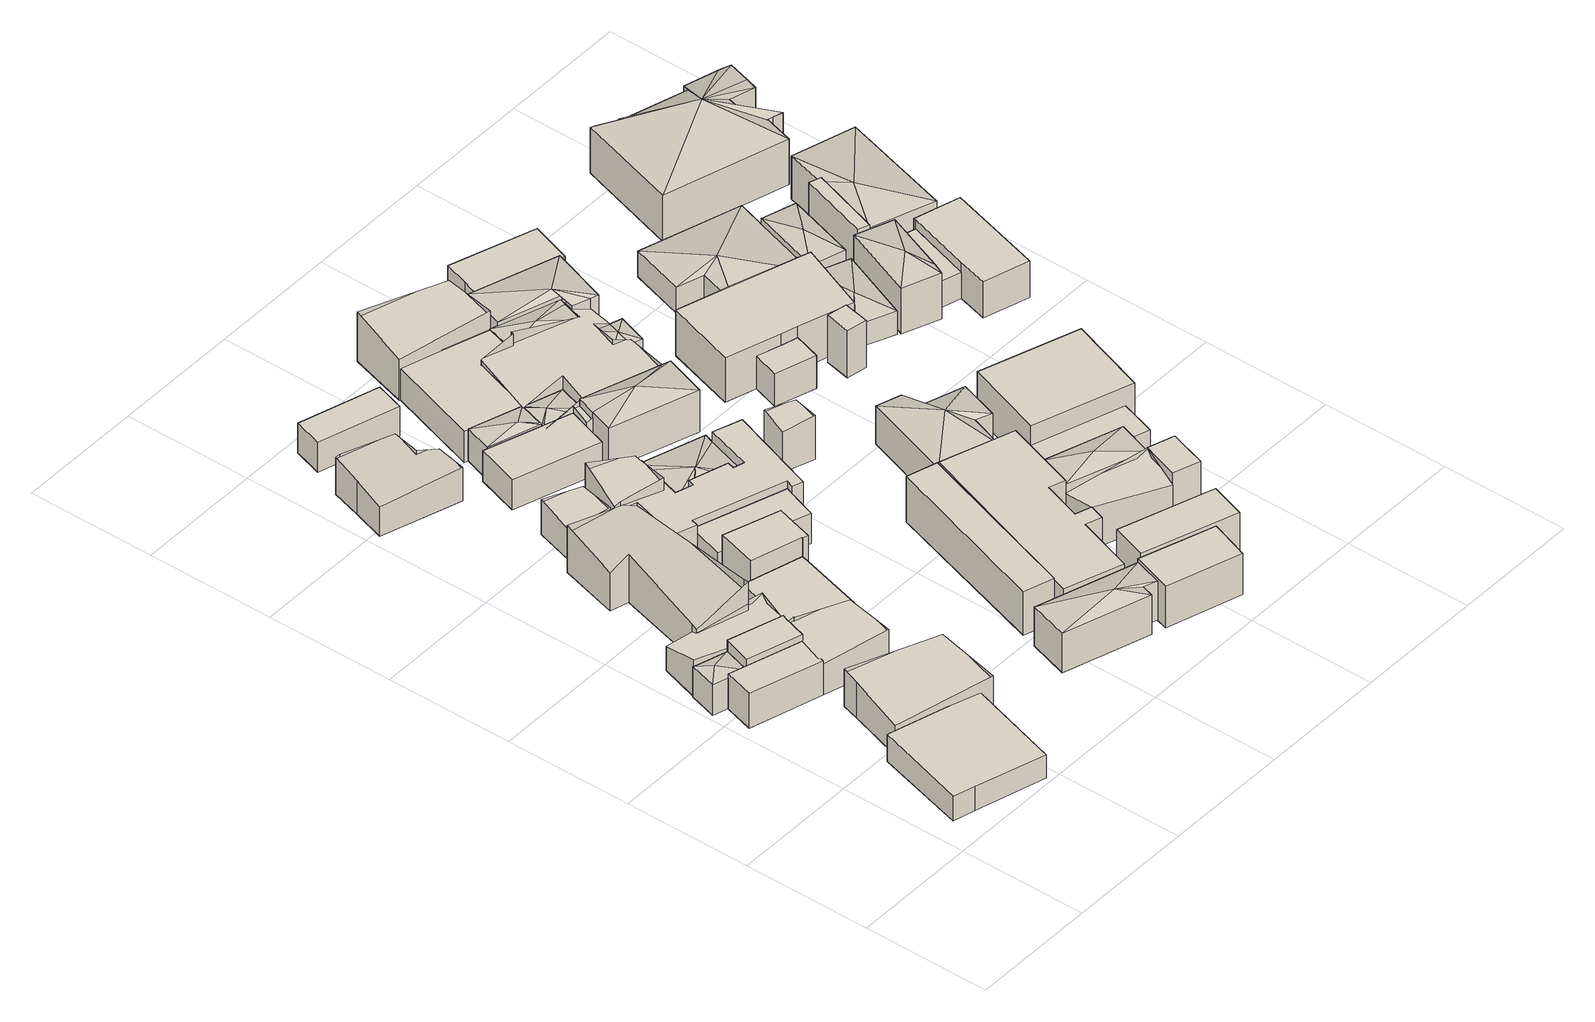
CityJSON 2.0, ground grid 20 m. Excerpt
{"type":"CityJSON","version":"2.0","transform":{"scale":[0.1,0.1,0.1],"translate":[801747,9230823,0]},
"CityObjects":{
"building1":{"type":"Building","attributes":{"Building Type":"Residential","Roof Shape":"shed","Roof Material":"Metal Sheet","Roof Material Code":5,"Roof Direction":"northwest","Building Height":4.04,"Roof Slope":16.9,"Footprint Area":221.61,"Solar PV Capacity Low":27.75,"Solar PV Capacity High":36.44,"Solar Annual Energy Low":40011,"Solar Annual Energy High":52731,"Suitable PV Area":165.66},"geometry":[{"type":"MultiSurface","lod":"2.2","boundaries":[[[0,1,2,3,4,5]],[[5,4,6,7]],[[4,3,8,6]],[[3,2,9,8]],[[2,1,10,9]],[[1,0,11,10]],[[0,5,7,11]],[[7,6,8,9,10,11]]]}]},
"building2":{"type":"Building","attributes":{"Building Type":"Residential","Roof Shape":"hip","Roof Material":"Concrete Glazed Tile","Roof Material Code":1,"Roof Direction":"northwest","Building Height":5.18,"Roof Slope":21.6,"Footprint Area":24.91,"Solar PV Capacity Low":3.12,"Solar PV Capacity High":4.1,"Solar Annual Energy Low":4497,"Solar Annual Energy High":5926,"Suitable PV Area":18.62},"geometry":[{"type":"MultiSurface","lod":"2.2","boundaries":[[[12,13,14,15,16]],[[16,15,17,18]],[[15,14,19,17]],[[14,13,20,19]],[[13,12,21,20]],[[12,16,18,21]],[[18,17,22]],[[17,19,22]],[[19,20,22]],[[20,21,22]],[[21,18,22]]]}]},
"building3":{"type":"Building","attributes":{"Building Type":"Residential","Roof Shape":"shed","Roof Material":"Concrete Glazed Tile","Roof Material Code":1,"Roof Direction":"northwest","Building Height":5.84,"Roof Slope":12.1,"Footprint Area":56.69,"Solar PV Capacity Low":7.1,"Solar PV Capacity High":9.32,"Solar Annual Energy Low":10236,"Solar Annual Energy High":13490,"Suitable PV Area":42.38},"geometry":[{"type":"MultiSurface","lod":"2.2","boundaries":[[[23,24,25,26]],[[26,25,27,28]],[[25,24,29,27]],[[24,23,30,29]],[[23,26,28,30]],[[28,27,29,30]]]}]},
"building4":{"type":"Building","attributes":{"Building Type":"Residential","Roof Shape":"shed","Roof Material":"Concrete Glazed Tile","Roof Material Code":1,"Roof Direction":"northwest","Building Height":6.98,"Roof Slope":14.3,"Footprint Area":39.98,"Solar PV Capacity Low":5.01,"Solar PV Capacity High":6.58,"Solar Annual Energy Low":7219,"Solar Annual Energy High":9514,"Suitable PV Area":29.89},"geometry":[{"type":"MultiSurface","lod":"2.2","boundaries":[[[15,26,31,32,16]],[[16,32,33,34]],[[32,31,35,33]],[[31,26,36,35]],[[26,15,37,36]],[[15,16,34,37]],[[34,33,35,36,37]]]}]},
"building5":{"type":"Building","attributes":{"Building Type":"Residential","Roof Shape":"gable","Roof Material":"Concrete Glazed Tile","Roof Material Code":1,"Roof Direction":"northwest","Building Height":4.09,"Roof Slope":26.4,"Footprint Area":90.59,"Solar PV Capacity Low":11.34,"Solar PV Capacity High":14.9,"Solar Annual Energy Low":16356,"Solar Annual Energy High":21556,"Suitable PV Area":67.72},"geometry":[{"type":"MultiSurface","lod":"2.2","boundaries":[[[12,16,32,31,38,39,40,41,42,43,44]],[[44,43,45,46]],[[43,42,47,45]],[[42,41,48,47]],[[41,40,49,48]],[[40,39,50,49]],[[39,38,51,50]],[[38,31,52,51]],[[31,32,53,52]],[[32,16,54,53]],[[16,12,55,54]],[[12,44,46,55]],[[46,45,47,48,49,50,51,52,53,54,55]]]}]},
"building6":{"type":"Building","attributes":{"Building Type":"Residential","Roof Shape":"gable","Roof Material":"Concrete Glazed Tile","Roof Material Code":1,"Roof Direction":"northwest","Building Height":5.05,"Roof Slope":26.4,"Footprint Area":183.84,"Solar PV Capacity Low":23.02,"Solar PV Capacity High":30.23,"Solar Annual Energy Low":33191,"Solar Annual Energy High":43743,"Suitable PV Area":137.42},"geometry":[{"type":"MultiSurface","lod":"2.2","boundaries":[[[56,57,58,59,60]],[[60,59,61,62]],[[59,58,63,61]],[[58,57,64,63]],[[57,56,65,64]],[[56,60,62,65]],[[62,61,63,64,65]]]}]},
"building7":{"type":"Building","attributes":{"Building Type":"Residential","Roof Shape":"gable","Roof Material":"Concrete Glazed Tile","Roof Material Code":1,"Roof Direction":"northwest","Building Height":5.25,"Roof Slope":27.2,"Footprint Area":88.17,"Solar PV Capacity Low":11.04,"Solar PV Capacity High":14.5,"Solar Annual Energy Low":15918,"Solar Annual Energy High":20978,"Suitable PV Area":65.9},"geometry":[{"type":"MultiSurface","lod":"2.2","boundaries":[[[66,67,38,31,26,25,68]],[[68,25,69,70]],[[25,26,71,69]],[[26,31,72,71]],[[31,38,73,72]],[[38,67,74,73]],[[67,66,75,74]],[[66,68,70,75]],[[70,69,71,72,73,74,75]]]}]},
"building8":{"type":"Building","attributes":{"Building Type":"Residential","Roof Shape":"gable","Roof Material":"Concrete Glazed Tile","Roof Material Code":1,"Roof Direction":"northwest","Building Height":5.82,"Roof Slope":33.6,"Footprint Area":234.27,"Solar PV Capacity Low":29.33,"Solar PV Capacity High":38.53,"Solar Annual Energy Low":42296,"Solar Annual Energy High":55743,"Suitable PV Area":175.12},"geometry":[{"type":"MultiSurface","lod":"2.2","boundaries":[[[76,77,78,79,43,42,41,40,80,81]],[[81,80,82,83]],[[80,40,84,82]],[[40,41,85,84]],[[41,42,86,85]],[[42,43,87,86]],[[43,79,88,87]],[[79,78,89,88]],[[78,77,90,89]],[[77,76,91,90]],[[76,81,83,91]],[[83,82,84,85,86,87,88,89,90,91]]]}]},
"building9":{"type":"Building","attributes":{"Building Type":"Residential","Roof Shape":"flat","Roof Material":"Concrete Glazed Tile","Roof Material Code":1,"Roof Direction":"northwest","Building Height":4.46,"Roof Slope":9.9,"Footprint Area":111.16,"Solar PV Capacity Low":13.92,"Solar PV Capacity High":18.28,"Solar Annual Energy Low":20069,"Solar Annual Energy High":26449,"Suitable PV Area":83.09},"geometry":[{"type":"MultiSurface","lod":"2.2","boundaries":[[[92,93,39,38,67,66,94,95,96]],[[96,95,97,98]],[[95,94,99,97]],[[94,66,100,99]],[[66,67,101,100]],[[67,38,102,101]],[[38,39,103,102]],[[39,93,104,103]],[[93,92,105,104]],[[92,96,98,105]],[[98,97,99,100,101,102,103,104,105]]]}]},
"building10":{"type":"Building","attributes":{"Building Type":"Residential","Roof Shape":"gable","Roof Material":"Clay Tile Shingle","Roof Material Code":3,"Roof Direction":"northwest","Building Height":4.95,"Roof Slope":26.6,"Footprint Area":115.39,"Solar PV Capacity Low":14.45,"Solar PV Capacity High":18.98,"Solar Annual Energy Low":20832,"Solar Annual Energy High":27455,"Suitable PV Area":86.25},"geometry":[{"type":"MultiSurface","lod":"2.2","boundaries":[[[106,107,108,109,110,111,112,113]],[[113,112,114,115]],[[112,111,116,114]],[[111,110,117,116]],[[110,109,118,117]],[[109,108,119,118]],[[108,107,120,119]],[[107,106,121,120]],[[106,113,115,121]],[[115,114,116,117,118,119,120,121]]]}]},
"building11":{"type":"Building","attributes":{"Building Type":"Residential","Roof Shape":"gable","Roof Material":"Clay Tile Shingle","Roof Material Code":3,"Roof Direction":"northwest","Building Height":5.1,"Roof Slope":28.4,"Footprint Area":41.11,"Solar PV Capacity Low":5.15,"Solar PV Capacity High":6.76,"Solar Annual Energy Low":7423,"Solar Annual Energy High":9783,"Suitable PV Area":30.73},"geometry":[{"type":"MultiSurface","lod":"2.2","boundaries":[[[122,123,124,125]],[[125,124,126,127]],[[124,123,128,126]],[[123,122,129,128]],[[122,125,127,129]],[[127,126,128,129]]]}]},
"building12":{"type":"Building","attributes":{"Building Type":"Residential","Roof Shape":"flat","Roof Material":"Concrete Glazed Tile","Roof Material Code":1,"Roof Direction":"northwest","Building Height":7.82,"Roof Slope":8.9,"Footprint Area":57.74,"Solar PV Capacity Low":7.23,"Solar PV Capacity High":9.5,"Solar Annual Energy Low":10424,"Solar Annual Energy High":13738,"Suitable PV Area":43.16},"geometry":[{"type":"MultiSurface","lod":"2.2","boundaries":[[[92,96,95,130,131,132]],[[132,131,133,134]],[[131,130,135,133]],[[130,95,136,135]],[[95,96,137,136]],[[96,92,138,137]],[[92,132,134,138]],[[134,133,135,136,137,138]]]}]},
"building13":{"type":"Building","attributes":{"Building Type":"Residential","Roof Shape":"gable","Roof Material":"Concrete Glazed Tile","Roof Material Code":1,"Roof Direction":"northwest","Building Height":6.58,"Roof Slope":34.8,"Footprint Area":57.38,"Solar PV Capacity Low":7.18,"Solar PV Capacity High":9.44,"Solar Annual Energy Low":10360,"Solar Annual Energy High":13654,"Suitable PV Area":42.89},"geometry":[{"type":"MultiSurface","lod":"2.2","boundaries":[[[139,140,141,142,143,144]],[[144,143,145,146]],[[143,142,147,145]],[[142,141,148,147]],[[141,140,149,148]],[[140,139,150,149]],[[139,144,146,150]],[[146,145,147,148,149,150]]]}]},
"building14":{"type":"Building","attributes":{"Building Type":"Residential","Roof Shape":"flat","Roof Material":"Concrete Glazed Tile","Roof Material Code":1,"Roof Direction":"northwest","Building Height":5.1,"Roof Slope":6,"Footprint Area":59.9,"Solar PV Capacity Low":7.5,"Solar PV Capacity High":9.85,"Solar Annual Energy Low":10814,"Solar Annual Energy High":14252,"Suitable PV Area":44.77},"geometry":[{"type":"MultiSurface","lod":"2.2","boundaries":[[[151,152,153,154]],[[154,153,155,156]],[[153,152,157,155]],[[152,151,158,157]],[[151,154,156,158]],[[156,155,157,158]]]}]},
"building15":{"type":"Building","attributes":{"Building Type":"Residential","Roof Shape":"flat","Roof Material":"Concrete Glazed Tile","Roof Material Code":1,"Roof Direction":"northwest","Building Height":5.14,"Roof Slope":5.8,"Footprint Area":87.33,"Solar PV Capacity Low":10.93,"Solar PV Capacity High":14.36,"Solar Annual Energy Low":15768,"Solar Annual Energy High":20780,"Suitable PV Area":65.28},"geometry":[{"type":"MultiSurface","lod":"2.2","boundaries":[[[159,160,161,132,131,162,163,164]],[[164,163,165,166]],[[163,162,167,165]],[[162,131,168,167]],[[131,132,169,168]],[[132,161,170,169]],[[161,160,171,170]],[[160,159,172,171]],[[159,164,166,172]],[[166,165,167,168,169,170,171,172]]]}]},
"building16":{"type":"Building","attributes":{"Building Type":"Residential","Roof Shape":"hip","Roof Material":"Concrete Glazed Tile","Roof Material Code":1,"Roof Direction":"northwest","Building Height":6.75,"Roof Slope":22.6,"Footprint Area":100.66,"Solar PV Capacity Low":12.6,"Solar PV Capacity High":16.55,"Solar Annual Energy Low":18173,"Solar Annual Energy High":23950,"Suitable PV Area":75.24},"geometry":[{"type":"MultiSurface","lod":"2.2","boundaries":[[[173,174,175,176,177,178]],[[178,177,179,180]],[[177,176,181,179]],[[176,175,182,181]],[[175,174,183,182]],[[174,173,184,183]],[[173,178,180,184]],[[180,179,185]],[[179,181,185]],[[181,182,185]],[[182,183,185]],[[183,184,185]],[[184,180,185]]]}]},
"building17":{"type":"Building","attributes":{"Building Type":"Residential","Roof Shape":"shed","Roof Material":"Concrete Glazed Tile","Roof Material Code":1,"Roof Direction":"northwest","Building Height":5.06,"Roof Slope":10.2,"Footprint Area":97.89,"Solar PV Capacity Low":12.26,"Solar PV Capacity High":16.1,"Solar Annual Energy Low":17673,"Solar Annual Energy High":23291,"Suitable PV Area":73.17},"geometry":[{"type":"MultiSurface","lod":"2.2","boundaries":[[[186,187,188,189,190,191,192,193]],[[193,192,194,195]],[[192,191,196,194]],[[191,190,197,196]],[[190,189,198,197]],[[189,188,199,198]],[[188,187,200,199]],[[187,186,201,200]],[[186,193,195,201]],[[195,194,196,197,198,199,200,201]]]}]},
"building18":{"type":"Building","attributes":{"Building Type":"Residential","Roof Shape":"flat","Roof Material":"Concrete Glazed Tile","Roof Material Code":1,"Roof Direction":"northwest","Building Height":6.39,"Roof Slope":6.2,"Footprint Area":182.31,"Solar PV Capacity Low":22.83,"Solar PV Capacity High":29.98,"Solar Annual Energy Low":32916,"Solar Annual Energy High":43380,"Suitable PV Area":136.28},"geometry":[{"type":"MultiSurface","lod":"2.2","boundaries":[[[160,159,164,163,202,203,204,205,206,207,208,209,210,211,143,142,141,76,81,80]],[[80,81,212,213]],[[81,76,214,212]],[[76,141,215,214]],[[141,142,216,215]],[[142,143,217,216]],[[143,211,218,217]],[[211,210,219,218]],[[210,209,220,219]],[[209,208,221,220]],[[208,207,222,221]],[[207,206,223,222]],[[206,205,224,223]],[[205,204,225,224]],[[204,203,226,225]],[[203,202,227,226]],[[202,163,228,227]],[[163,164,229,228]],[[164,159,230,229]],[[159,160,231,230]],[[160,80,213,231]],[[213,212,214,215,216,217,218,219,220,221,222,223,224,225,226,227,228,229,230,231]]]}]},
"building19":{"type":"Building","attributes":{"Building Type":"Residential","Roof Shape":"hip","Roof Material":"Concrete Glazed Tile","Roof Material Code":1,"Roof Direction":"northwest","Building Height":5.47,"Roof Slope":27.1,"Footprint Area":37.85,"Solar PV Capacity Low":4.74,"Solar PV Capacity High":6.22,"Solar Annual Energy Low":6834,"Solar Annual Energy High":9007,"Suitable PV Area":28.29},"geometry":[{"type":"MultiSurface","lod":"2.2","boundaries":[[[188,186,187,232,233]],[[233,232,234,235]],[[232,187,236,234]],[[187,186,237,236]],[[186,188,238,237]],[[188,233,235,238]],[[235,234,239]],[[234,236,239]],[[236,237,239]],[[237,238,239]],[[238,235,239]]]}]},
"building20":{"type":"Building","attributes":{"Building Type":"Residential","Roof Shape":"hip","Roof Material":"Concrete Glazed Tile","Roof Material Code":1,"Roof Direction":"northwest","Building Height":4.69,"Roof Slope":20.8,"Footprint Area":92.71,"Solar PV Capacity Low":11.61,"Solar PV Capacity High":15.25,"Solar Annual Energy Low":16738,"Solar Annual Energy High":22060,"Suitable PV Area":69.3},"geometry":[{"type":"MultiSurface","lod":"2.2","boundaries":[[[240,211,210,209,208,207,206,205,204,241]],[[241,204,242,243]],[[204,205,244,242]],[[205,206,245,244]],[[206,207,246,245]],[[207,208,247,246]],[[208,209,248,247]],[[209,210,249,248]],[[210,211,250,249]],[[211,240,251,250]],[[240,241,243,251]],[[243,242,252]],[[242,244,252]],[[244,245,252]],[[245,246,252]],[[246,247,252]],[[247,248,252]],[[248,249,252]],[[249,250,252]],[[250,251,252]],[[251,243,252]]]}]},
"building21":{"type":"Building","attributes":{"Building Type":"Residential","Roof Shape":"shed","Roof Material":"Concrete Glazed Tile","Roof Material Code":1,"Roof Direction":"northwest","Building Height":7.39,"Roof Slope":17.4,"Footprint Area":134.69,"Solar PV Capacity Low":16.86,"Solar PV Capacity High":22.15,"Solar Annual Energy Low":24317,"Solar Annual Energy High":32048,"Suitable PV Area":100.68},"geometry":[{"type":"MultiSurface","lod":"2.2","boundaries":[[[253,254,255,256]],[[256,255,257,258]],[[255,254,259,257]],[[254,253,260,259]],[[253,256,258,260]],[[258,257,259,260]]]}]},
"building22":{"type":"Building","attributes":{"Building Type":"Residential","Roof Shape":"hip","Roof Material":"Concrete Glazed Tile","Roof Material Code":1,"Roof Direction":"northwest","Building Height":5.16,"Roof Slope":21,"Footprint Area":29.56,"Solar PV Capacity Low":3.7,"Solar PV Capacity High":4.86,"Solar Annual Energy Low":5337,"Solar Annual Energy High":7034,"Suitable PV Area":22.1},"geometry":[{"type":"MultiSurface","lod":"2.2","boundaries":[[[261,262,232,187,186,193,263,264]],[[264,263,265,266]],[[263,193,195,265]],[[193,186,201,195]],[[186,187,200,201]],[[187,232,267,200]],[[232,262,268,267]],[[262,261,269,268]],[[261,264,266,269]],[[266,265,270]],[[265,195,270]],[[195,201,270]],[[201,200,270]],[[200,267,270]],[[267,268,270]],[[268,269,270]],[[269,266,270]]]}]},
"building23":{"type":"Building","attributes":{"Building Type":"Residential","Roof Shape":"flat","Roof Material":"Concrete Glazed Tile","Roof Material Code":1,"Roof Direction":"northwest","Building Height":5.33,"Roof Slope":8.6,"Footprint Area":169.31,"Solar PV Capacity Low":21.2,"Solar PV Capacity High":27.84,"Solar Annual Energy Low":30567,"Solar Annual Energy High":40285,"Suitable PV Area":126.56},"geometry":[{"type":"MultiSurface","lod":"2.2","boundaries":[[[261,271,272,273,274,275,276,233,232,277]],[[277,232,278,279]],[[232,233,280,278]],[[233,276,281,280]],[[276,275,282,281]],[[275,274,283,282]],[[274,273,284,283]],[[273,272,285,284]],[[272,271,286,285]],[[271,261,287,286]],[[261,277,279,287]],[[279,278,280,281,282,283,284,285,286,287]]]}]},
"building24":{"type":"Building","attributes":{"Building Type":"Residential","Roof Shape":"shed","Roof Material":"Concrete Glazed Tile","Roof Material Code":1,"Roof Direction":"northwest","Building Height":7.02,"Roof Slope":14.1,"Footprint Area":78.51,"Solar PV Capacity Low":9.83,"Solar PV Capacity High":12.91,"Solar Annual Energy Low":14175,"Solar Annual Energy High":18682,"Suitable PV Area":58.69},"geometry":[{"type":"MultiSurface","lod":"2.2","boundaries":[[[288,289,290,291]],[[291,290,292,293]],[[290,289,294,292]],[[289,288,295,294]],[[288,291,293,295]],[[293,292,294,295]]]}]},
"building25":{"type":"Building","attributes":{"Building Type":"Residential","Roof Shape":"shed","Roof Material":"Concrete Glazed Tile","Roof Material Code":1,"Roof Direction":"northwest","Building Height":7.24,"Roof Slope":11.7,"Footprint Area":318.67,"Solar PV Capacity Low":39.9,"Solar PV Capacity High":52.41,"Solar Annual Energy Low":57535,"Solar Annual Energy High":75826,"Suitable PV Area":238.21},"geometry":[{"type":"MultiSurface","lod":"2.2","boundaries":[[[296,297,298,299,300,301,302,303,304,305]],[[305,304,306,307]],[[304,303,308,306]],[[303,302,309,308]],[[302,301,310,309]],[[301,300,311,310]],[[300,299,312,311]],[[299,298,313,312]],[[298,297,314,313]],[[297,296,315,314]],[[296,305,307,315]],[[307,306,308,309,310,311,312,313,314,315]]]}]},
"building26":{"type":"Building","attributes":{"Building Type":"Residential","Roof Shape":"hip","Roof Material":"Concrete Glazed Tile","Roof Material Code":1,"Roof Direction":"northwest","Building Height":7.14,"Roof Slope":24.7,"Footprint Area":99.86,"Solar PV Capacity Low":12.5,"Solar PV Capacity High":16.42,"Solar Annual Energy Low":18029,"Solar Annual Energy High":23760,"Suitable PV Area":74.64},"geometry":[{"type":"MultiSurface","lod":"2.2","boundaries":[[[316,317,318,319,320,321]],[[321,320,322,323]],[[320,319,324,322]],[[319,318,325,324]],[[318,317,326,325]],[[317,316,327,326]],[[316,321,323,327]],[[323,322,328]],[[322,324,328]],[[324,325,328]],[[325,326,328]],[[326,327,328]],[[327,323,328]]]}]},
"building27":{"type":"Building","attributes":{"Building Type":"Residential","Roof Shape":"flat","Roof Material":"Clay Tile Shingle","Roof Material Code":3,"Roof Direction":"northwest","Building Height":7.81,"Roof Slope":9.7,"Footprint Area":88.84,"Solar PV Capacity Low":11.12,"Solar PV Capacity High":14.61,"Solar Annual Energy Low":16040,"Solar Annual Energy High":21140,"Suitable PV Area":66.41},"geometry":[{"type":"MultiSurface","lod":"2.2","boundaries":[[[329,330,331,332]],[[332,331,333,334]],[[331,330,335,333]],[[330,329,336,335]],[[329,332,334,336]],[[334,333,335,336]]]}]},
"building28":{"type":"Building","attributes":{"Building Type":"Residential","Roof Shape":"gable","Roof Material":"Concrete Glazed Tile","Roof Material Code":1,"Roof Direction":"northwest","Building Height":7,"Roof Slope":35,"Footprint Area":138.04,"Solar PV Capacity Low":17.28,"Solar PV Capacity High":22.7,"Solar Annual Energy Low":24921,"Solar Annual Energy High":32844,"Suitable PV Area":103.18},"geometry":[{"type":"MultiSurface","lod":"2.2","boundaries":[[[337,338,339,340,341]],[[341,340,342,343]],[[340,339,344,342]],[[339,338,345,344]],[[338,337,346,345]],[[337,341,343,346]],[[343,342,344,345,346]]]}]},
"building29":{"type":"Building","attributes":{"Building Type":"Residential","Roof Shape":"gable","Roof Material":"Concrete Glazed Tile","Roof Material Code":1,"Roof Direction":"northwest","Building Height":6.94,"Roof Slope":26,"Footprint Area":22.57,"Solar PV Capacity Low":2.83,"Solar PV Capacity High":3.71,"Solar Annual Energy Low":4075,"Solar Annual Energy High":5371,"Suitable PV Area":16.87},"geometry":[{"type":"MultiSurface","lod":"2.2","boundaries":[[[347,348,349,350]],[[350,349,351,352]],[[349,348,353,351]],[[348,347,354,353]],[[347,350,352,354]],[[352,351,353,354]]]}]},
"building30":{"type":"Building","attributes":{"Building Type":"Residential","Roof Shape":"gable","Roof Material":"Concrete Glazed Tile","Roof Material Code":1,"Roof Direction":"northwest","Building Height":4.34,"Roof Slope":30,"Footprint Area":249.71,"Solar PV Capacity Low":31.27,"Solar PV Capacity High":41.07,"Solar Annual Energy Low":45084,"Solar Annual Energy High":59418,"Suitable PV Area":186.66},"geometry":[{"type":"MultiSurface","lod":"2.2","boundaries":[[[355,356,357,358,359,273,272,271,261,264,263,186,193,192,318,317,316,360,361,362,363]],[[363,362,364,365]],[[362,361,366,364]],[[361,360,367,366]],[[360,316,368,367]],[[316,317,369,368]],[[317,318,370,369]],[[318,192,371,370]],[[192,193,372,371]],[[193,186,373,372]],[[186,263,374,373]],[[263,264,375,374]],[[264,261,376,375]],[[261,271,377,376]],[[271,272,378,377]],[[272,273,379,378]],[[273,359,380,379]],[[359,358,381,380]],[[358,357,382,381]],[[357,356,383,382]],[[356,355,384,383]],[[355,363,365,384]],[[365,364,366,367,368,369,370,371,372,373,374,375,376,377,378,379,380,381,382,383,384]]]}]},
"building31":{"type":"Building","attributes":{"Building Type":"Residential","Roof Shape":"gable","Roof Material":"Concrete Glazed Tile","Roof Material Code":1,"Roof Direction":"northwest","Building Height":5.29,"Roof Slope":29.5,"Footprint Area":78.06,"Solar PV Capacity Low":9.77,"Solar PV Capacity High":12.84,"Solar Annual Energy Low":14092,"Solar Annual Energy High":18573,"Suitable PV Area":58.35},"geometry":[{"type":"MultiSurface","lod":"2.2","boundaries":[[[300,297,385,386]],[[386,385,387,388]],[[385,297,389,387]],[[297,300,390,389]],[[300,386,388,390]],[[388,387,389,390]]]}]},
"building32":{"type":"Building","attributes":{"Building Type":"Residential","Roof Shape":"hip","Roof Material":"Concrete Glazed Tile","Roof Material Code":1,"Roof Direction":"northwest","Building Height":5.54,"Roof Slope":20.9,"Footprint Area":53.44,"Solar PV Capacity Low":6.69,"Solar PV Capacity High":8.79,"Solar Annual Energy Low":9649,"Solar Annual Energy High":12716,"Suitable PV Area":39.95},"geometry":[{"type":"MultiSurface","lod":"2.2","boundaries":[[[391,273,392,359,358,393]],[[393,358,394,395]],[[358,359,396,394]],[[359,392,397,396]],[[392,273,398,397]],[[273,391,399,398]],[[391,393,395,399]],[[395,394,400]],[[394,396,400]],[[396,397,400]],[[397,398,400]],[[398,399,400]],[[399,395,400]]]}]},
"building33":{"type":"Building","attributes":{"Building Type":"Residential","Roof Shape":"hip","Roof Material":"Concrete Glazed Tile","Roof Material Code":1,"Roof Direction":"northwest","Building Height":6.49,"Roof Slope":27.3,"Footprint Area":142.84,"Solar PV Capacity Low":17.88,"Solar PV Capacity High":23.49,"Solar Annual Energy Low":25789,"Solar Annual Energy High":33988,"Suitable PV Area":106.77},"geometry":[{"type":"MultiSurface","lod":"2.2","boundaries":[[[401,402,403,404,405,302,406,407]],[[407,406,408,409]],[[406,302,410,408]],[[302,405,411,410]],[[405,404,412,411]],[[404,403,413,412]],[[403,402,414,413]],[[402,401,415,414]],[[401,407,409,415]],[[409,408,416]],[[408,410,416]],[[410,411,416]],[[411,412,416]],[[412,413,416]],[[413,414,416]],[[414,415,416]],[[415,409,416]]]}]},
"building34":{"type":"Building","attributes":{"Building Type":"Residential","Roof Shape":"hip","Roof Material":"Concrete Glazed Tile","Roof Material Code":1,"Roof Direction":"northwest","Building Height":6.81,"Roof Slope":22.5,"Footprint Area":74.12,"Solar PV Capacity Low":9.28,"Solar PV Capacity High":12.19,"Solar Annual Energy Low":13381,"Solar Annual Energy High":17636,"Suitable PV Area":55.4},"geometry":[{"type":"MultiSurface","lod":"2.2","boundaries":[[[417,300,386,418]],[[418,386,419,420]],[[386,300,421,419]],[[300,417,422,421]],[[417,418,420,422]],[[420,419,423]],[[419,421,423]],[[421,422,423]],[[422,420,423]]]}]},
"building35":{"type":"Building","attributes":{"Building Type":"Residential","Roof Shape":"hip","Roof Material":"Concrete Glazed Tile","Roof Material Code":1,"Roof Direction":"northwest","Building Height":4.78,"Roof Slope":22,"Footprint Area":22.36,"Solar PV Capacity Low":2.8,"Solar PV Capacity High":3.68,"Solar Annual Energy Low":4037,"Solar Annual Energy High":5320,"Suitable PV Area":16.71},"geometry":[{"type":"MultiSurface","lod":"2.2","boundaries":[[[424,363,362,361,360,425]],[[425,360,426,427]],[[360,361,428,426]],[[361,362,429,428]],[[362,363,430,429]],[[363,424,431,430]],[[424,425,427,431]],[[427,426,432]],[[426,428,432]],[[428,429,432]],[[429,430,432]],[[430,431,432]],[[431,427,432]]]}]},
"building36":{"type":"Building","attributes":{"Building Type":"Residential","Roof Shape":"flat","Roof Material":"Concrete Glazed Tile","Roof Material Code":1,"Roof Direction":"northwest","Building Height":7.4,"Roof Slope":8.6,"Footprint Area":26.43,"Solar PV Capacity Low":3.31,"Solar PV Capacity High":4.35,"Solar Annual Energy Low":4772,"Solar Annual Energy High":6289,"Suitable PV Area":19.76},"geometry":[{"type":"MultiSurface","lod":"2.2","boundaries":[[[433,386,385,434]],[[434,385,435,436]],[[385,386,437,435]],[[386,433,438,437]],[[433,434,436,438]],[[436,435,437,438]]]}]},
"building37":{"type":"Building","attributes":{"Building Type":"Residential","Roof Shape":"hip","Roof Material":"Concrete Glazed Tile","Roof Material Code":1,"Roof Direction":"northwest","Building Height":6.06,"Roof Slope":26.4,"Footprint Area":109.2,"Solar PV Capacity Low":13.67,"Solar PV Capacity High":17.96,"Solar Annual Energy Low":19715,"Solar Annual Energy High":25983,"Suitable PV Area":81.63},"geometry":[{"type":"MultiSurface","lod":"2.2","boundaries":[[[439,440,441,357,356,355,442,443]],[[443,442,444,445]],[[442,355,446,444]],[[355,356,447,446]],[[356,357,448,447]],[[357,441,449,448]],[[441,440,450,449]],[[440,439,451,450]],[[439,443,445,451]],[[445,444,452]],[[444,446,452]],[[446,447,452]],[[447,448,452]],[[448,449,452]],[[449,450,452]],[[450,451,452]],[[451,445,452]]]}]},
"building38":{"type":"Building","attributes":{"Building Type":"Residential","Roof Shape":"flat","Roof Material":"Concrete Glazed Tile","Roof Material Code":1,"Roof Direction":"northwest","Building Height":5.59,"Roof Slope":10.4,"Footprint Area":28.83,"Solar PV Capacity Low":3.61,"Solar PV Capacity High":4.74,"Solar Annual Energy Low":5205,"Solar Annual Energy High":6860,"Suitable PV Area":21.55},"geometry":[{"type":"MultiSurface","lod":"2.2","boundaries":[[[453,454,455,456,457]],[[457,456,458,459]],[[456,455,460,458]],[[455,454,461,460]],[[454,453,462,461]],[[453,457,459,462]],[[459,458,460,461,462]]]}]},
"building39":{"type":"Building","attributes":{"Building Type":"Residential","Roof Shape":"flat","Roof Material":"Concrete Glazed Tile","Roof Material Code":1,"Roof Direction":"northwest","Building Height":4.21,"Roof Slope":9.3,"Footprint Area":104.16,"Solar PV Capacity Low":13.04,"Solar PV Capacity High":17.13,"Solar Annual Energy Low":18806,"Solar Annual Energy High":24785,"Suitable PV Area":77.86},"geometry":[{"type":"MultiSurface","lod":"2.2","boundaries":[[[301,417,463,464]],[[464,463,465,466]],[[463,417,467,465]],[[417,301,468,467]],[[301,464,466,468]],[[466,465,467,468]]]}]},
"building40":{"type":"Building","attributes":{"Building Type":"Residential","Roof Shape":"shed","Roof Material":"Concrete Glazed Tile","Roof Material Code":1,"Roof Direction":"northwest","Building Height":5.88,"Roof Slope":15.4,"Footprint Area":92.19,"Solar PV Capacity Low":11.54,"Solar PV Capacity High":15.16,"Solar Annual Energy Low":16645,"Solar Annual Energy High":21937,"Suitable PV Area":68.92},"geometry":[{"type":"MultiSurface","lod":"2.2","boundaries":[[[469,470,471,472,473]],[[473,472,474,475]],[[472,471,476,474]],[[471,470,477,476]],[[470,469,478,477]],[[469,473,475,478]],[[475,474,476,477,478]]]}]},
"building41":{"type":"Building","attributes":{"Building Type":"Residential","Roof Shape":"shed","Roof Material":"Concrete Glazed Tile","Roof Material Code":1,"Roof Direction":"northwest","Building Height":7.45,"Roof Slope":12.8,"Footprint Area":236.42,"Solar PV Capacity Low":29.6,"Solar PV Capacity High":38.88,"Solar Annual Energy Low":42685,"Solar Annual Energy High":56255,"Suitable PV Area":176.73},"geometry":[{"type":"MultiSurface","lod":"2.2","boundaries":[[[453,457,479,480,481,482,483]],[[483,482,484,485]],[[482,481,486,484]],[[481,480,487,486]],[[480,479,488,487]],[[479,457,489,488]],[[457,453,490,489]],[[453,483,485,490]],[[485,484,486,487,488,489,490]]]}]},
"building42":{"type":"Building","attributes":{"Building Type":"Residential","Roof Shape":"shed","Roof Material":"Concrete Glazed Tile","Roof Material Code":1,"Roof Direction":"northwest","Building Height":7.39,"Roof Slope":13.1,"Footprint Area":204.07,"Solar PV Capacity Low":25.55,"Solar PV Capacity High":33.56,"Solar Annual Energy Low":36844,"Solar Annual Energy High":48557,"Suitable PV Area":152.54},"geometry":[{"type":"MultiSurface","lod":"2.2","boundaries":[[[491,492,493,494]],[[494,493,495,496]],[[493,492,497,495]],[[492,491,498,497]],[[491,494,496,498]],[[496,495,497,498]]]}]},
"building43":{"type":"Building","attributes":{"Building Type":"Residential","Roof Shape":"shed","Roof Material":"Concrete Glazed Tile","Roof Material Code":1,"Roof Direction":"northwest","Building Height":7.97,"Roof Slope":18.5,"Footprint Area":13,"Solar PV Capacity Low":1.63,"Solar PV Capacity High":2.14,"Solar Annual Energy Low":2347,"Solar Annual Energy High":3093,"Suitable PV Area":9.72},"geometry":[{"type":"MultiSurface","lod":"2.2","boundaries":[[[499,500,501,502]],[[502,501,503,504]],[[501,500,505,503]],[[500,499,506,505]],[[499,502,504,506]],[[504,503,505,506]]]}]},
"building44":{"type":"Building","attributes":{"Building Type":"Residential","Roof Shape":"hip","Roof Material":"Concrete Glazed Tile","Roof Material Code":1,"Roof Direction":"northwest","Building Height":4.36,"Roof Slope":26.3,"Footprint Area":230.92,"Solar PV Capacity Low":28.91,"Solar PV Capacity High":37.97,"Solar Annual Energy Low":41690,"Solar Annual Energy High":54945,"Suitable PV Area":172.61},"geometry":[{"type":"MultiSurface","lod":"2.2","boundaries":[[[507,508,509,481,480,510]],[[510,480,511,512]],[[480,481,513,511]],[[481,509,514,513]],[[509,508,515,514]],[[508,507,516,515]],[[507,510,512,516]],[[512,511,517]],[[511,513,517]],[[513,514,517]],[[514,515,517]],[[515,516,517]],[[516,512,517]]]}]},
"building45":{"type":"Building","attributes":{"Building Type":"Residential","Roof Shape":"hip","Roof Material":"Concrete Glazed Tile","Roof Material Code":1,"Roof Direction":"northwest","Building Height":4.02,"Roof Slope":23.2,"Footprint Area":73.1,"Solar PV Capacity Low":9.15,"Solar PV Capacity High":12.02,"Solar Annual Energy Low":13197,"Solar Annual Energy High":17393,"Suitable PV Area":54.64},"geometry":[{"type":"MultiSurface","lod":"2.2","boundaries":[[[518,519,479,520,521]],[[521,520,522,523]],[[520,479,524,522]],[[479,519,525,524]],[[519,518,526,525]],[[518,521,523,526]],[[523,522,527]],[[522,524,527]],[[524,525,527]],[[525,526,527]],[[526,523,527]]]}]},
"building46":{"type":"Building","attributes":{"Building Type":"Residential","Roof Shape":"hip","Roof Material":"Concrete Glazed Tile","Roof Material Code":1,"Roof Direction":"northwest","Building Height":7.84,"Roof Slope":23.5,"Footprint Area":76.63,"Solar PV Capacity Low":9.59,"Solar PV Capacity High":12.6,"Solar Annual Energy Low":13835,"Solar Annual Energy High":18233,"Suitable PV Area":57.28},"geometry":[{"type":"MultiSurface","lod":"2.2","boundaries":[[[528,529,530,531,532]],[[532,531,533,534]],[[531,530,535,533]],[[530,529,536,535]],[[529,528,537,536]],[[528,532,534,537]],[[534,533,538]],[[533,535,538]],[[535,536,538]],[[536,537,538]],[[537,534,538]]]}]},
"building47":{"type":"Building","attributes":{"Building Type":"Residential","Roof Shape":"hip","Roof Material":"Concrete Glazed Tile","Roof Material Code":1,"Roof Direction":"northwest","Building Height":5.4,"Roof Slope":26.9,"Footprint Area":62.83,"Solar PV Capacity Low":7.87,"Solar PV Capacity High":10.33,"Solar Annual Energy Low":11344,"Solar Annual Energy High":14950,"Suitable PV Area":46.97},"geometry":[{"type":"MultiSurface","lod":"2.2","boundaries":[[[539,540,480,541]],[[541,480,542,543]],[[480,540,544,542]],[[540,539,545,544]],[[539,541,543,545]],[[543,542,546]],[[542,544,546]],[[544,545,546]],[[545,543,546]]]}]},
"building48":{"type":"Building","attributes":{"Building Type":"Residential","Roof Shape":"shed","Roof Material":"Concrete Glazed Tile","Roof Material Code":1,"Roof Direction":"northwest","Building Height":4.46,"Roof Slope":19.5,"Footprint Area":39.17,"Solar PV Capacity Low":4.9,"Solar PV Capacity High":6.44,"Solar Annual Energy Low":7072,"Solar Annual Energy High":9321,"Suitable PV Area":29.28},"geometry":[{"type":"MultiSurface","lod":"2.2","boundaries":[[[532,531,547,548]],[[548,547,549,550]],[[547,531,551,549]],[[531,532,552,551]],[[532,548,550,552]],[[550,549,551,552]]]}]},
"building49":{"type":"Building","attributes":{"Building Type":"Residential","Roof Shape":"shed","Roof Material":"Concrete Glazed Tile","Roof Material Code":1,"Roof Direction":"northwest","Building Height":7.91,"Roof Slope":13,"Footprint Area":21.4,"Solar PV Capacity Low":2.68,"Solar PV Capacity High":3.52,"Solar Annual Energy Low":3864,"Solar Annual Energy High":5092,"Suitable PV Area":16},"geometry":[{"type":"MultiSurface","lod":"2.2","boundaries":[[[553,554,555,556,557]],[[557,556,558,559]],[[556,555,560,558]],[[555,554,561,560]],[[554,553,562,561]],[[553,557,559,562]],[[559,558,560,561,562]]]}]},
"building50":{"type":"Building","attributes":{"Building Type":"Residential","Roof Shape":"flat","Roof Material":"Concrete Glazed Tile","Roof Material Code":1,"Roof Direction":"northwest","Building Height":6.16,"Roof Slope":8.3,"Footprint Area":116.45,"Solar PV Capacity Low":14.58,"Solar PV Capacity High":19.15,"Solar Annual Energy Low":21024,"Solar Annual Energy High":27708,"Suitable PV Area":87.05},"geometry":[{"type":"MultiSurface","lod":"2.2","boundaries":[[[563,548,547,564,565,566]],[[566,565,567,568]],[[565,564,569,567]],[[564,547,570,569]],[[547,548,571,570]],[[548,563,572,571]],[[563,566,568,572]],[[568,567,569,570,571,572]]]}]},
"building51":{"type":"Building","attributes":{"Building Type":"Residential","Roof Shape":"hip","Roof Material":"Concrete Glazed Tile","Roof Material Code":1,"Roof Direction":"northwest","Building Height":7.4,"Roof Slope":26.8,"Footprint Area":182.72,"Solar PV Capacity Low":22.88,"Solar PV Capacity High":30.05,"Solar Annual Energy Low":32990,"Solar Annual Energy High":43478,"Suitable PV Area":136.59},"geometry":[{"type":"MultiSurface","lod":"2.2","boundaries":[[[554,553,573,557,574,575,576]],[[576,575,577,578]],[[575,574,579,577]],[[574,557,580,579]],[[557,573,581,580]],[[573,553,582,581]],[[553,554,583,582]],[[554,576,578,583]],[[578,577,584]],[[577,579,584]],[[579,580,584]],[[580,581,584]],[[581,582,584]],[[582,583,584]],[[583,578,584]]]}]},
"building52":{"type":"Building","attributes":{"Building Type":"Residential","Roof Shape":"hip","Roof Material":"Concrete Glazed Tile","Roof Material Code":1,"Roof Direction":"northwest","Building Height":7.84,"Roof Slope":27.2,"Footprint Area":321.75,"Solar PV Capacity Low":40.29,"Solar PV Capacity High":52.91,"Solar Annual Energy Low":58090,"Solar Annual Energy High":76558,"Suitable PV Area":240.51},"geometry":[{"type":"MultiSurface","lod":"2.2","boundaries":[[[585,586,587,588,589,590,591,592,593,594,595,596,597,598,599,600,601,602]],[[602,601,603,604]],[[601,600,605,603]],[[600,599,606,605]],[[599,598,607,606]],[[598,597,608,607]],[[597,596,609,608]],[[596,595,610,609]],[[595,594,611,610]],[[594,593,612,611]],[[593,592,613,612]],[[592,591,614,613]],[[591,590,615,614]],[[590,589,616,615]],[[589,588,617,616]],[[588,587,618,617]],[[587,586,619,618]],[[586,585,620,619]],[[585,602,604,620]],[[604,603,621]],[[603,605,621]],[[605,606,621]],[[606,607,621]],[[607,608,621]],[[608,609,621]],[[609,610,621]],[[610,611,621]],[[611,612,621]],[[612,613,621]],[[613,614,621]],[[614,615,621]],[[615,616,621]],[[616,617,621]],[[617,618,621]],[[618,619,621]],[[619,620,621]],[[620,604,621]]]}]}
},
"vertices":[
[95,187,0],[80,191,0],[40,48,0],[75,39,0],[184,8,0],[224,152,0],[184,8,40],[224,152,45],[75,39,41],[40,48,42],[80,191,46],[95,187,46],
[23,469,0],[22,470,0],[9,426,0],[61,411,0],[74,454,0],[61,411,52],[74,454,52],[9,426,52],[22,470,52],[23,469,52],[38,446,56],
[32,419,0],[19,373,0],[132,340,0],[146,386,0],[132,340,58],[146,386,59],[19,373,59],[32,419,60],
[156,422,0],[159,429,0],[159,429,71],[74,454,72],[156,422,71],[146,386,70],[61,411,70],
[168,419,0],[187,487,0],[160,496,0],[158,487,0],[78,509,0],[81,519,0],[42,531,0],[81,519,46],[42,531,41],[78,509,51],[158,487,60],[160,496,57],[187,487,60],[168,419,41],[156,422,42],[159,429,46],[74,454,57],[23,469,63],
[131,304,0],[123,277,0],[96,190,0],[242,144,0],[278,258,0],[242,144,64],[278,258,51],[96,190,51],[123,277,61],[131,304,64],
[255,394,0],[168,418,0],[232,311,0],[132,340,53],[232,311,62],[146,386,58],[156,422,63],[168,419,68],[168,418,67],[255,394,53],
[202,732,0],[115,756,0],[89,663,0],[118,655,0],[202,648,0],[223,726,0],[202,648,71],[223,726,58],[160,496,96],[158,487,98],[78,509,58],[81,519,60],[118,655,82],[89,663,65],[115,756,80],[202,732,71],
[211,526,0],[198,529,0],[261,392,0],[291,502,0],[291,504,0],[291,502,45],[291,504,45],[261,392,45],[255,394,45],[168,418,45],[168,419,45],[187,487,45],[198,529,45],[211,526,45],
[123,1016,0],[137,1062,0],[54,1088,0],[48,1090,0],[34,1043,0],[18,992,0],[142,953,0],[158,1005,0],[142,953,57],[158,1005,50],[18,992,50],[34,1043,57],[48,1090,63],[54,1088,65],[137,1062,59],[123,1016,65],
[153,830,0],[135,769,0],[198,751,0],[216,811,0],[198,751,59],[216,811,51],[135,769,51],[153,830,60],
[299,500,0],[316,560,0],[229,588,0],[316,560,78],[229,588,78],[299,500,78],[291,502,78],[291,504,78],[211,526,78],
[224,814,0],[196,742,0],[205,739,0],[265,715,0],[289,776,0],[293,786,0],[289,776,68],[293,786,66],[265,715,84],[205,739,71],[196,742,66],[224,814,84],
[82,1181,0],[68,1136,0],[192,1099,0],[206,1144,0],[192,1099,51],[206,1144,51],[68,1136,51],[82,1181,51],
[240,647,0],[237,636,0],[222,590,0],[361,545,0],[376,589,0],[380,601,0],[376,589,51],[380,601,51],[361,545,51],[316,560,51],[229,588,51],[222,590,51],[237,636,51],[240,647,51],
[382,188,0],[363,126,0],[497,84,0],[503,103,0],[524,96,0],[538,139,0],[524,96,67],[538,139,67],[503,103,67],[497,84,67],[363,126,67],[382,188,67],[468,123,76],
[280,928,0],[276,929,0],[195,955,0],[189,957,0],[168,891,0],[302,848,0],[313,883,0],[323,914,0],[313,883,51],[323,914,52],[302,848,51],[168,891,51],[189,957,53],[195,955,53],[276,929,52],[280,928,52],
[392,584,0],[440,725,0],[396,740,0],[374,668,0],[357,673,0],[360,684,0],[300,702,0],[297,692,0],[270,700,0],[293,775,0],[223,726,64],[202,648,64],[202,732,64],[205,739,64],[265,715,64],[289,776,64],[293,775,64],[270,700,64],[297,692,64],[300,702,64],[360,684,64],[357,673,64],[374,668,64],[396,740,64],[440,725,64],[392,584,64],[376,589,64],[380,601,64],[240,647,64],[237,636,64],
[289,972,0],[209,998,0],[289,972,55],[209,998,55],[276,929,55],[280,928,55],[195,955,55],[255,952,61],
[297,788,0],[401,755,0],[396,740,47],[401,755,47],[374,668,47],[357,673,47],[360,684,47],[300,702,47],[297,692,47],[270,700,47],[293,775,47],[297,788,47],[335,718,56],
[472,476,0],[390,213,0],[437,199,0],[519,462,0],[437,199,74],[519,462,78],[390,213,74],[472,476,78],
[292,973,0],[290,973,0],[337,910,0],[351,954,0],[337,910,52],[351,954,52],[289,972,52],[290,973,52],[292,973,52],[305,944,56],
[322,1067,0],[369,1052,0],[370,1056,0],[385,1103,0],[250,1146,0],[203,1000,0],[292,971,0],[289,972,53],[292,971,53],[209,998,53],[203,1000,53],[250,1146,53],[385,1103,53],[370,1056,53],[369,1052,53],[322,1067,53],[292,973,53],
[537,140,0],[518,78,0],[634,42,0],[654,103,0],[634,42,70],[654,103,72],[518,78,71],[537,140,73],
[572,228,0],[580,252,0],[555,260,0],[574,319,0],[599,311,0],[636,425,0],[522,462,0],[429,177,0],[519,148,0],[547,236,0],[519,148,72],[547,236,74],[429,177,73],[522,462,77],[636,425,76],[599,311,75],[574,319,75],[555,260,74],[580,252,74],[572,228,74],
[458,870,0],[333,911,0],[322,880,0],[310,844,0],[445,800,0],[467,867,0],[445,800,71],[467,867,71],[310,844,71],[322,880,71],[333,911,71],[458,870,71],[389,862,82],
[561,195,0],[543,140,0],[689,92,0],[707,147,0],[689,92,78],[707,147,78],[543,140,78],[561,195,78],
[275,1237,0],[248,1145,0],[386,1104,0],[411,1189,0],[413,1195,0],[411,1189,71],[413,1195,70],[386,1104,84],[248,1145,70],[275,1237,84],
[463,707,0],[449,664,0],[496,648,0],[510,692,0],[496,648,75],[510,692,69],[449,664,69],[463,707,75],
[509,1035,0],[482,1044,0],[487,1058,0],[485,1058,0],[473,1023,0],[482,946,0],[456,955,0],[472,1001,0],[496,993,0],[472,1001,60],[496,993,49],[456,955,67],[482,946,56],[458,870,66],[333,911,67],[322,880,62],[313,883,58],[323,914,63],[280,928,43],[337,910,69],[351,954,75],[292,973,49],[322,1067,62],[369,1052,83],[370,1056,84],[473,1023,59],[485,1058,54],[487,1058,53],[482,1044,55],[509,1035,43],
[700,213,0],[719,271,0],[700,213,53],[719,271,73],[580,252,73],[599,311,53],
[384,1103,0],[369,1057,0],[488,1069,0],[485,1058,55],[488,1069,55],[473,1023,55],[369,1057,55],[370,1056,55],[384,1103,55],[428,1061,62],
[654,478,0],[674,540,0],[598,565,0],[608,594,0],[570,606,0],[611,433,0],[629,487,0],[611,433,65],[629,487,65],[522,462,65],[570,606,65],[608,594,65],[598,565,65],[674,540,65],[654,478,65],[608,520,79],
[617,366,0],[738,327,0],[719,271,68],[738,327,68],[599,311,68],[617,366,68],[668,319,76],
[515,987,0],[500,940,0],[482,946,48],[500,940,48],[456,955,48],[472,1001,48],[496,993,48],[515,987,48],[487,971,52],
[760,258,0],[741,199,0],[700,213,74],[741,199,74],[719,271,74],[760,258,74],
[416,1165,0],[395,1099,0],[490,1068,0],[521,1031,0],[551,1121,0],[521,1031,61],[551,1121,61],[509,1035,61],[482,1044,61],[487,1058,61],[490,1068,61],[395,1099,61],[416,1165,61],[481,1078,73],
[596,786,0],[559,798,0],[546,756,0],[609,737,0],[622,779,0],[609,737,56],[622,779,56],[546,756,56],[559,798,56],[596,786,56],
[778,314,0],[797,372,0],[778,314,42],[797,372,42],[617,366,42],[636,425,42],
[443,1221,0],[431,1182,0],[423,1158,0],[556,1116,0],[576,1179,0],[556,1116,59],[576,1179,60],[423,1158,60],[431,1182,61],[443,1221,62],
[707,753,0],[748,859,0],[634,894,0],[545,921,0],[512,812,0],[545,921,78],[512,812,76],[634,894,78],[748,859,77],[707,753,74],[622,779,75],[596,786,75],
[849,487,0],[695,537,0],[656,416,0],[810,366,0],[656,416,75],[810,366,74],[695,537,78],[849,487,77],
[690,753,0],[659,759,0],[651,719,0],[683,713,0],[651,719,80],[683,713,80],[659,759,81],[690,753,81],
[638,1060,0],[612,975,0],[654,962,0],[795,1013,0],[748,859,44],[795,1013,44],[634,894,44],[654,962,44],[612,975,44],[638,1060,44],[680,961,61],
[805,837,0],[750,859,0],[704,747,0],[760,724,0],[704,747,40],[760,724,40],[707,753,40],[750,859,40],[805,837,40],[745,784,49],
[809,836,0],[764,720,0],[821,698,0],[829,716,0],[867,814,0],[829,716,78],[867,814,78],[821,698,78],[764,720,78],[809,836,78],[818,757,87],
[834,953,0],[781,969,0],[801,843,0],[748,859,54],[801,843,54],[781,969,54],[834,953,54],[791,906,62],
[869,704,0],[898,804,0],[869,704,45],[898,804,47],[829,716,45],[867,814,47],
[871,941,0],[869,942,0],[853,947,0],[820,838,0],[837,832,0],[820,838,79],[837,832,79],[853,947,80],[869,942,80],[871,941,80],
[899,808,0],[856,657,0],[927,636,0],[970,788,0],[927,636,62],[970,788,62],[856,657,62],[869,704,62],[898,804,62],[899,808,62],
[838,832,0],[934,798,0],[984,975,0],[886,1003,0],[984,975,74],[886,1003,74],[934,798,74],[837,832,74],[838,832,74],[871,941,74],[869,942,74],[882,895,88],
[907,1024,0],[920,1070,0],[943,1063,0],[943,1064,0],[904,1074,0],[920,1134,0],[960,1123,0],[966,1142,0],[976,1177,0],[957,1183,0],[904,1198,0],[901,1189,0],[800,1218,0],[801,1221,0],[769,1225,0],[770,1237,0],[762,1240,0],[714,1080,0],[762,1240,78],[714,1080,78],[770,1237,78],[769,1225,78],[801,1221,78],[800,1218,78],[901,1189,78],[904,1198,78],[957,1183,78],[976,1177,78],[966,1142,78],[960,1123,78],[920,1134,78],[904,1074,78],[943,1064,78],[943,1063,78],[920,1070,78],[907,1024,78],[879,1148,99]
]}
